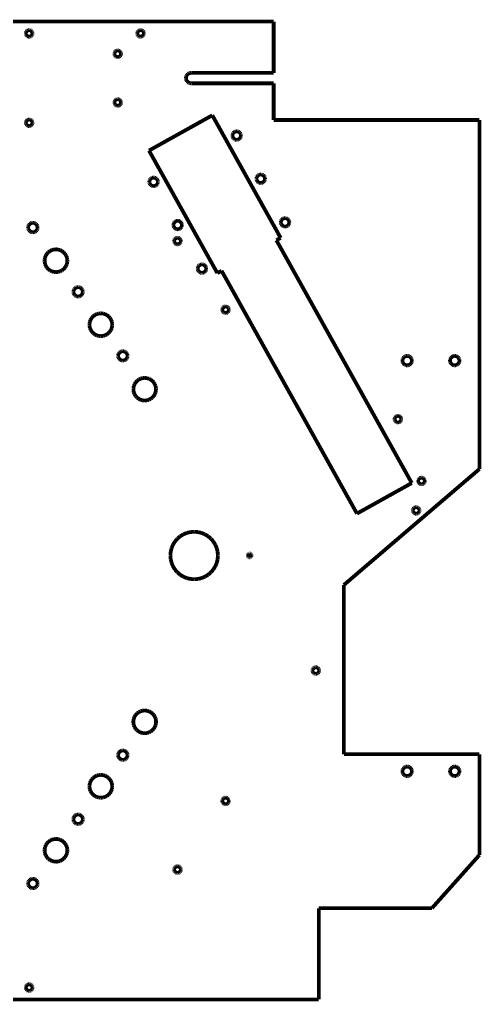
# Model space of a CAD drawing. Extents: x -533 to 536, y -245 to 271.
# Drawn here: x 293 to 536, y -245 to 271 of the extents above; entities that cross this region are included whole.
import ezdxf

# ---------------------------------------------------------------- set-up
doc = ezdxf.new("R2010")
doc.units = 0
doc.layers.add('PROFILEEDGES', color=7, linetype='CONTINUOUS')

msp = doc.modelspace()

# ---------------------------------------------------------------- linework, layer by layer
at = {"layer": 'PROFILEEDGES', "const_width": 2}
for points in [[(-531.63, 270.18), (426.99, 270.18)], [(426.99, 270.18), (426.99, 243.19)], [(296.72, 264.38), (296.67, 263.92)], [(296.67, 263.92), (296.72, 263.47)], [(296.9, 264.79), (296.72, 264.38)], [(296.72, 263.47), (296.9, 263.06)], [(297.18, 265.16), (296.9, 264.79)], [(296.9, 263.06), (297.18, 262.69)], [(297.52, 265.43), (297.18, 265.16)], [(297.18, 262.69), (297.52, 262.42)], [(297.93, 265.6), (297.52, 265.43)], [(297.52, 262.42), (297.93, 262.25)], [(298.41, 265.67), (297.93, 265.6)], [(298.88, 265.6), (298.41, 265.67)], [(299.29, 265.43), (298.88, 265.6)], [(298.88, 262.25), (299.29, 262.42)], [(299.63, 265.16), (299.29, 265.43)], [(299.29, 262.42), (299.63, 262.69)], [(299.92, 264.79), (299.63, 265.16)], [(299.63, 262.69), (299.92, 263.06)], [(300.09, 264.38), (299.92, 264.79)], [(299.92, 263.06), (300.09, 263.47)], [(300.15, 263.92), (300.09, 264.38)], [(300.09, 263.47), (300.15, 263.92)], [(355.3, 264.39), (355.25, 263.93)], [(355.25, 263.93), (355.3, 263.47)], [(355.48, 264.8), (355.3, 264.39)], [(355.3, 263.47), (355.48, 263.06)], [(355.76, 265.17), (355.48, 264.8)], [(355.48, 263.06), (355.76, 262.69)], [(356.11, 265.44), (355.76, 265.17)], [(355.76, 262.69), (356.11, 262.42)], [(356.52, 265.61), (356.11, 265.44)], [(356.11, 262.42), (356.52, 262.25)], [(356.99, 265.68), (356.52, 265.61)], [(357.47, 265.61), (356.99, 265.68)], [(357.88, 265.44), (357.47, 265.61)], [(357.47, 262.25), (357.88, 262.42)], [(358.22, 265.17), (357.88, 265.44)], [(357.88, 262.42), (358.22, 262.69)], [(358.51, 264.8), (358.22, 265.17)], [(358.22, 262.69), (358.51, 263.06)], [(358.68, 264.39), (358.51, 264.8)], [(358.51, 263.06), (358.68, 263.47)], [(358.74, 263.93), (358.68, 264.39)], [(358.68, 263.47), (358.74, 263.93)], [(297.93, 262.25), (298.41, 262.18)], [(298.41, 262.18), (298.88, 262.25)], [(356.52, 262.25), (356.99, 262.18)], [(356.99, 262.18), (357.47, 262.25)], [(343.24, 253.23), (343.3, 253.69)], [(343.3, 252.78), (343.24, 253.23)], [(343.3, 253.69), (343.48, 254.11)], [(343.47, 252.36), (343.3, 252.78)], [(343.75, 251.99), (343.47, 252.36)], [(343.48, 254.11), (343.76, 254.47)], [(343.76, 254.47), (344.12, 254.74)], [(344.12, 254.74), (344.55, 254.92)], [(344.55, 254.92), (345, 254.97)], [(345, 254.97), (345.45, 254.91)], [(345.45, 254.91), (345.87, 254.74)], [(345.87, 254.74), (346.23, 254.46)], [(346.5, 252.34), (346.22, 251.98)], [(346.23, 254.46), (346.51, 254.09)], [(346.68, 252.76), (346.5, 252.34)], [(346.51, 254.09), (346.68, 253.67)], [(346.68, 253.67), (346.74, 253.21)], [(346.74, 253.21), (346.68, 252.76)], [(344.11, 251.71), (343.75, 251.99)], [(344.53, 251.54), (344.11, 251.71)], [(344.98, 251.47), (344.53, 251.54)], [(345.43, 251.53), (344.98, 251.47)], [(345.86, 251.7), (345.43, 251.53)], [(346.22, 251.98), (345.86, 251.7)], [(381.44, 242.14), (381.12, 241.63)], [(381.89, 242.59), (381.44, 242.14)], [(382.4, 242.91), (381.89, 242.59)], [(382.97, 243.11), (382.4, 242.91)], [(383.6, 243.19), (382.97, 243.11)], [(426.99, 243.19), (383.6, 243.19)], [(380.91, 241.04), (380.84, 240.42)], [(380.84, 240.42), (380.91, 239.81)], [(381.12, 241.63), (380.91, 241.04)], [(380.91, 239.81), (381.12, 239.22)], [(381.12, 239.22), (381.44, 238.71)], [(381.44, 238.71), (381.89, 238.26)], [(381.89, 238.26), (382.4, 237.94)], [(382.4, 237.94), (382.97, 237.74)], [(382.97, 237.74), (383.6, 237.66)], [(383.6, 237.66), (426.99, 237.66)], [(426.99, 237.66), (426.99, 218.41)], [(343.24, 227.69), (343.32, 228.14)], [(343.29, 227.23), (343.24, 227.69)], [(343.45, 226.8), (343.29, 227.23)], [(343.32, 228.14), (343.51, 228.55)], [(343.71, 226.43), (343.45, 226.8)], [(343.51, 228.55), (343.8, 228.9)], [(344.06, 226.14), (343.71, 226.43)], [(343.8, 228.9), (344.17, 229.17)], [(344.17, 229.17), (344.6, 229.33)], [(344.6, 229.33), (345.05, 229.37)], [(345.05, 229.37), (345.5, 229.3)], [(345.5, 229.3), (345.92, 229.11)], [(346.18, 226.34), (345.81, 226.08)], [(345.92, 229.11), (346.27, 228.82)], [(346.47, 226.7), (346.18, 226.34)], [(346.27, 228.82), (346.54, 228.45)], [(346.66, 227.11), (346.47, 226.7)], [(346.54, 228.45), (346.7, 228.02)], [(346.74, 227.56), (346.66, 227.11)], [(346.7, 228.02), (346.74, 227.56)], [(344.48, 225.95), (344.06, 226.14)], [(344.93, 225.88), (344.48, 225.95)], [(345.38, 225.92), (344.93, 225.88)], [(345.81, 226.08), (345.38, 225.92)], [(296.72, 217.39), (296.67, 216.93)], [(296.67, 216.93), (296.72, 216.47)], [(296.9, 217.8), (296.72, 217.39)], [(296.72, 216.47), (296.9, 216.06)], [(297.18, 218.17), (296.9, 217.8)], [(296.9, 216.06), (297.18, 215.69)], [(297.53, 218.44), (297.18, 218.17)], [(297.93, 218.61), (297.53, 218.44)], [(298.41, 218.68), (297.93, 218.61)], [(298.89, 218.61), (298.41, 218.68)], [(299.29, 218.44), (298.89, 218.61)], [(299.64, 218.17), (299.29, 218.44)], [(299.92, 217.8), (299.64, 218.17)], [(299.64, 215.69), (299.92, 216.06)], [(300.1, 217.39), (299.92, 217.8)], [(299.92, 216.06), (300.1, 216.47)], [(300.15, 216.93), (300.1, 217.39)], [(300.1, 216.47), (300.15, 216.93)], [(394.71, 220.86), (361.43, 202.32)], [(430.64, 156.4), (394.71, 220.86)], [(426.99, 218.41), (535.17, 218.41)], [(535.17, 218.41), (535.17, 34.83)], [(297.18, 215.69), (297.53, 215.42)], [(297.53, 215.42), (297.93, 215.25)], [(297.93, 215.25), (298.41, 215.18)], [(298.41, 215.18), (298.89, 215.25)], [(298.89, 215.25), (299.29, 215.42)], [(299.29, 215.42), (299.64, 215.69)], [(405.42, 211), (405.28, 210.43)], [(405.69, 211.52), (405.42, 211)], [(406.1, 211.95), (405.69, 211.52)], [(406.59, 212.26), (406.1, 211.95)], [(407.16, 212.43), (406.59, 212.26)], [(407.74, 212.44), (407.16, 212.43)], [(408.32, 212.31), (407.74, 212.44)], [(408.83, 212.03), (408.32, 212.31)], [(409.26, 211.63), (408.83, 212.03)], [(409.57, 211.13), (409.26, 211.63)], [(409.74, 210.57), (409.57, 211.13)], [(405.28, 210.43), (405.3, 209.84)], [(405.3, 209.84), (405.47, 209.28)], [(405.47, 209.28), (405.78, 208.78)], [(405.78, 208.78), (406.21, 208.38)], [(406.21, 208.38), (406.72, 208.1)], [(406.72, 208.1), (407.3, 207.97)], [(407.3, 207.97), (407.88, 207.99)], [(407.88, 207.99), (408.44, 208.16)], [(408.44, 208.16), (408.94, 208.46)], [(408.94, 208.46), (409.35, 208.89)], [(409.35, 208.89), (409.62, 209.41)], [(409.62, 209.41), (409.76, 209.98)], [(409.76, 209.98), (409.74, 210.57)], [(361.43, 202.32), (397.36, 137.85)], [(361.63, 186.29), (361.6, 185.7)], [(361.6, 185.7), (361.72, 185.13)], [(361.82, 186.85), (361.63, 186.29)], [(361.72, 185.13), (361.98, 184.6)], [(362.14, 187.34), (361.82, 186.85)], [(362.58, 187.73), (362.14, 187.34)], [(363.11, 187.99), (362.58, 187.73)], [(363.68, 188.11), (363.11, 187.99)], [(364.27, 188.07), (363.68, 188.11)], [(364.83, 187.89), (364.27, 188.07)], [(365.32, 187.57), (364.83, 187.89)], [(365.71, 187.13), (365.32, 187.57)], [(365.97, 186.6), (365.71, 187.13)], [(365.87, 184.88), (366.05, 185.44)], [(366.09, 186.03), (365.97, 186.6)], [(366.05, 185.44), (366.09, 186.03)], [(418.07, 188.29), (417.94, 187.72)], [(417.94, 187.72), (417.96, 187.13)], [(417.96, 187.13), (418.13, 186.57)], [(418.35, 188.81), (418.07, 188.29)], [(418.13, 186.57), (418.44, 186.07)], [(418.75, 189.24), (418.35, 188.81)], [(418.44, 186.07), (418.86, 185.67)], [(419.25, 189.54), (418.75, 189.24)], [(418.86, 185.67), (419.38, 185.39)], [(419.81, 189.71), (419.25, 189.54)], [(419.38, 185.39), (419.95, 185.26)], [(420.4, 189.73), (419.81, 189.71)], [(419.95, 185.26), (420.54, 185.27)], [(420.97, 189.6), (420.4, 189.73)], [(420.54, 185.27), (421.1, 185.44)], [(421.49, 189.32), (420.97, 189.6)], [(421.1, 185.44), (421.6, 185.75)], [(421.92, 188.92), (421.49, 189.32)], [(421.6, 185.75), (422, 186.18)], [(422.23, 188.42), (421.92, 188.92)], [(422, 186.18), (422.28, 186.7)], [(422.4, 187.86), (422.23, 188.42)], [(422.28, 186.7), (422.41, 187.27)], [(422.41, 187.27), (422.4, 187.86)], [(361.98, 184.6), (362.37, 184.16)], [(362.37, 184.16), (362.86, 183.84)], [(362.86, 183.84), (363.42, 183.66)], [(363.42, 183.66), (364.01, 183.62)], [(364.01, 183.62), (364.58, 183.74)], [(364.58, 183.74), (365.11, 184)], [(365.11, 184), (365.55, 184.39)], [(365.55, 184.39), (365.87, 184.88)], [(299.75, 164.24), (299.2, 164.04)], [(300.37, 164.33), (299.75, 164.24)], [(300.98, 164.24), (300.37, 164.33)], [(301.53, 164.04), (300.98, 164.24)], [(374.8, 164.63), (374.48, 164.14)], [(375.24, 165.02), (374.8, 164.63)], [(375.76, 165.28), (375.24, 165.02)], [(376.34, 165.4), (375.76, 165.28)], [(376.93, 165.36), (376.34, 165.4)], [(377.48, 165.18), (376.93, 165.36)], [(377.97, 164.86), (377.48, 165.18)], [(378.36, 164.42), (377.97, 164.86)], [(378.63, 163.89), (378.36, 164.42)], [(430.79, 165.18), (430.71, 164.6)], [(430.71, 164.6), (430.78, 164.01)], [(431.03, 165.72), (430.79, 165.18)], [(431.39, 166.18), (431.03, 165.72)], [(431.53, 166.3), (431.39, 166.18)], [(431.86, 166.53), (431.53, 166.3)], [(432.41, 166.74), (431.86, 166.53)], [(432.99, 166.81), (432.41, 166.74)], [(433.57, 166.73), (432.99, 166.81)], [(434.11, 166.49), (433.57, 166.73)], [(434.57, 166.13), (434.11, 166.49)], [(434.92, 165.66), (434.57, 166.13)], [(435.14, 165.11), (434.92, 165.66)], [(435.12, 163.95), (435.21, 164.53)], [(435.21, 164.53), (435.14, 165.11)], [(298.04, 162.72), (297.89, 162.12)], [(297.89, 162.12), (297.89, 161.54)], [(297.89, 161.54), (298.04, 160.94)], [(298.31, 163.24), (298.04, 162.72)], [(298.04, 160.94), (298.31, 160.42)], [(298.72, 163.7), (298.31, 163.24)], [(298.31, 160.42), (298.72, 159.96)], [(299.2, 164.04), (298.72, 163.7)], [(298.72, 159.96), (299.2, 159.62)], [(299.2, 159.62), (299.75, 159.42)], [(299.75, 159.42), (300.37, 159.33)], [(300.37, 159.33), (300.98, 159.42)], [(300.98, 159.42), (301.53, 159.62)], [(302.02, 163.7), (301.53, 164.04)], [(301.53, 159.62), (302.02, 159.96)], [(302.42, 163.24), (302.02, 163.7)], [(302.02, 159.96), (302.42, 160.42)], [(302.69, 162.72), (302.42, 163.24)], [(302.42, 160.42), (302.69, 160.94)], [(302.84, 162.12), (302.69, 162.72)], [(302.69, 160.94), (302.84, 161.54)], [(302.84, 161.54), (302.84, 162.12)], [(374.29, 163.58), (374.26, 162.99)], [(374.26, 162.99), (374.38, 162.42)], [(374.48, 164.14), (374.29, 163.58)], [(374.38, 162.42), (374.64, 161.89)], [(374.64, 161.89), (375.03, 161.45)], [(375.03, 161.45), (375.52, 161.13)], [(375.52, 161.13), (376.08, 160.94)], [(376.08, 160.94), (376.66, 160.91)], [(376.66, 160.91), (377.24, 161.03)], [(377.24, 161.03), (377.76, 161.29)], [(377.76, 161.29), (378.2, 161.68)], [(378.2, 161.68), (378.53, 162.17)], [(378.53, 162.17), (378.71, 162.73)], [(378.75, 163.32), (378.63, 163.89)], [(378.71, 162.73), (378.75, 163.32)], [(430.78, 164.01), (430.99, 163.47)], [(430.99, 163.47), (431.34, 163)], [(431.34, 163), (431.8, 162.63)], [(431.8, 162.63), (432.34, 162.4)], [(432.34, 162.4), (432.92, 162.31)], [(432.92, 162.31), (433.51, 162.38)], [(433.51, 162.38), (434.05, 162.6)], [(434.05, 162.6), (434.38, 162.82)], [(434.38, 162.82), (434.52, 162.95)], [(434.52, 162.95), (434.89, 163.41)], [(434.89, 163.41), (435.12, 163.95)], [(374.67, 154.71), (374.73, 155.17)], [(374.67, 154.71), (374.73, 154.25)], [(374.9, 155.58), (374.73, 155.17)], [(374.73, 154.25), (374.9, 153.84)], [(375.19, 155.95), (374.9, 155.58)], [(375.53, 156.22), (375.19, 155.95)], [(375.94, 156.39), (375.53, 156.22)], [(376.42, 156.46), (375.94, 156.39)], [(376.89, 156.39), (376.42, 156.46)], [(377.3, 156.22), (376.89, 156.39)], [(377.65, 155.95), (377.3, 156.22)], [(377.93, 155.58), (377.65, 155.95)], [(378.11, 155.17), (377.93, 155.58)], [(377.93, 153.84), (378.11, 154.25)], [(378.16, 154.71), (378.11, 155.17)], [(378.11, 154.25), (378.16, 154.71)], [(430.64, 156.4), (428.41, 155.16)], [(499.58, 27.45), (428.41, 155.16)], [(308.47, 148.81), (307.72, 148.01)], [(309.36, 149.49), (308.47, 148.81)], [(310.33, 149.98), (309.36, 149.49)], [(311.38, 150.27), (310.33, 149.98)], [(312.51, 150.39), (311.38, 150.27)], [(313.64, 150.27), (312.51, 150.39)], [(314.69, 149.98), (313.64, 150.27)], [(315.66, 149.49), (314.69, 149.98)], [(316.55, 148.81), (315.66, 149.49)], [(317.29, 148.01), (316.55, 148.81)], [(374.9, 153.84), (375.19, 153.47)], [(375.19, 153.47), (375.53, 153.2)], [(375.53, 153.2), (375.94, 153.04)], [(375.94, 153.04), (376.42, 152.96)], [(376.42, 152.96), (376.89, 153.04)], [(376.89, 153.04), (377.3, 153.2)], [(377.3, 153.2), (377.65, 153.47)], [(377.65, 153.47), (377.93, 153.84)], [(306.74, 146.02), (306.54, 144.95)], [(306.54, 144.95), (306.54, 143.83)], [(306.54, 143.83), (306.74, 142.75)], [(307.14, 147.06), (306.74, 146.02)], [(307.72, 148.01), (307.14, 147.06)], [(317.87, 147.06), (317.29, 148.01)], [(318.28, 146.02), (317.87, 147.06)], [(318.48, 144.95), (318.28, 146.02)], [(318.28, 142.75), (318.48, 143.83)], [(318.48, 143.83), (318.48, 144.95)], [(306.74, 142.75), (307.14, 141.71)], [(307.14, 141.71), (307.72, 140.77)], [(307.72, 140.77), (308.47, 139.96)], [(308.47, 139.96), (309.36, 139.28)], [(309.36, 139.28), (310.33, 138.8)], [(310.33, 138.8), (311.38, 138.5)], [(311.38, 138.5), (312.51, 138.39)], [(312.51, 138.39), (313.64, 138.5)], [(313.64, 138.5), (314.69, 138.8)], [(314.69, 138.8), (315.66, 139.28)], [(315.66, 139.28), (316.55, 139.96)], [(316.55, 139.96), (317.29, 140.77)], [(317.29, 140.77), (317.87, 141.71)], [(317.87, 141.71), (318.28, 142.75)], [(387.18, 141.02), (387.04, 140.45)], [(387.04, 140.45), (387.06, 139.86)], [(387.06, 139.86), (387.23, 139.3)], [(387.46, 141.53), (387.18, 141.02)], [(387.23, 139.3), (387.54, 138.8)], [(387.86, 141.96), (387.46, 141.53)], [(387.54, 138.8), (387.97, 138.4)], [(388.36, 142.27), (387.86, 141.96)], [(388.92, 142.44), (388.36, 142.27)], [(389.51, 142.46), (388.92, 142.44)], [(390.08, 142.33), (389.51, 142.46)], [(390.59, 142.05), (390.08, 142.33)], [(390.21, 138.17), (390.71, 138.48)], [(391.02, 141.65), (390.59, 142.05)], [(390.71, 138.48), (391.11, 138.91)], [(391.33, 141.15), (391.02, 141.65)], [(391.11, 138.91), (391.39, 139.43)], [(391.5, 140.58), (391.33, 141.15)], [(391.39, 139.43), (391.52, 140)], [(391.52, 140), (391.5, 140.58)], [(397.36, 137.85), (399.58, 139.1)], [(399.58, 139.1), (470.76, 11.39)], [(387.97, 138.4), (388.49, 138.12)], [(388.49, 138.12), (389.06, 137.98)], [(389.06, 137.98), (389.64, 138)], [(389.64, 138), (390.21, 138.17)], [(321.85, 128.92), (321.71, 128.33)], [(321.71, 128.33), (321.71, 127.74)], [(322.13, 129.44), (321.85, 128.92)], [(322.53, 129.89), (322.13, 129.44)], [(323.01, 130.23), (322.53, 129.89)], [(323.55, 130.43), (323.01, 130.23)], [(324.17, 130.51), (323.55, 130.43)], [(324.78, 130.43), (324.17, 130.51)], [(325.32, 130.23), (324.78, 130.43)], [(325.8, 129.89), (325.32, 130.23)], [(326.21, 129.44), (325.8, 129.89)], [(326.48, 128.92), (326.21, 129.44)], [(326.62, 128.33), (326.48, 128.92)], [(326.62, 127.74), (326.62, 128.33)], [(321.71, 127.74), (321.85, 127.16)], [(321.85, 127.16), (322.13, 126.64)], [(322.13, 126.64), (322.53, 126.18)], [(322.53, 126.18), (323.01, 125.85)], [(323.01, 125.85), (323.55, 125.64)], [(323.55, 125.64), (324.17, 125.56)], [(324.17, 125.56), (324.78, 125.64)], [(324.78, 125.64), (325.32, 125.85)], [(325.32, 125.85), (325.8, 126.18)], [(325.8, 126.18), (326.21, 126.64)], [(326.21, 126.64), (326.48, 127.16)], [(326.48, 127.16), (326.62, 127.74)], [(400.01, 119.07), (399.95, 118.61)], [(399.95, 118.61), (400.01, 118.15)], [(400.18, 119.48), (400.01, 119.07)], [(400.01, 118.15), (400.18, 117.74)], [(400.47, 119.85), (400.18, 119.48)], [(400.81, 120.12), (400.47, 119.85)], [(401.22, 120.29), (400.81, 120.12)], [(401.7, 120.36), (401.22, 120.29)], [(402.17, 120.29), (401.7, 120.36)], [(402.58, 120.12), (402.17, 120.29)], [(402.93, 119.85), (402.58, 120.12)], [(403.21, 119.48), (402.93, 119.85)], [(403.38, 119.07), (403.21, 119.48)], [(403.21, 117.74), (403.38, 118.15)], [(403.44, 118.61), (403.38, 119.07)], [(403.38, 118.15), (403.44, 118.61)], [(330.74, 113.39), (330.34, 112.35)], [(331.32, 114.33), (330.74, 113.39)], [(332.06, 115.14), (331.32, 114.33)], [(332.96, 115.82), (332.06, 115.14)], [(333.93, 116.3), (332.96, 115.82)], [(334.97, 116.6), (333.93, 116.3)], [(336.11, 116.71), (334.97, 116.6)], [(337.24, 116.6), (336.11, 116.71)], [(338.29, 116.3), (337.24, 116.6)], [(339.26, 115.82), (338.29, 116.3)], [(340.15, 115.14), (339.26, 115.82)], [(340.89, 114.33), (340.15, 115.14)], [(341.47, 113.39), (340.89, 114.33)], [(341.88, 112.35), (341.47, 113.39)], [(400.18, 117.74), (400.47, 117.37)], [(400.47, 117.37), (400.81, 117.1)], [(400.81, 117.1), (401.22, 116.93)], [(401.22, 116.93), (401.7, 116.86)], [(401.7, 116.86), (402.17, 116.93)], [(402.17, 116.93), (402.58, 117.1)], [(402.58, 117.1), (402.93, 117.37)], [(402.93, 117.37), (403.21, 117.74)], [(330.34, 112.35), (330.14, 111.27)], [(330.14, 111.27), (330.14, 110.15)], [(330.14, 110.15), (330.34, 109.08)], [(330.34, 109.08), (330.74, 108.04)], [(330.74, 108.04), (331.32, 107.09)], [(340.89, 107.09), (341.47, 108.04)], [(341.47, 108.04), (341.88, 109.08)], [(342.08, 111.27), (341.88, 112.35)], [(341.88, 109.08), (342.08, 110.15)], [(342.08, 110.15), (342.08, 111.27)], [(331.32, 107.09), (332.06, 106.29)], [(332.06, 106.29), (332.96, 105.61)], [(332.96, 105.61), (333.93, 105.12)], [(333.93, 105.12), (334.97, 104.83)], [(334.97, 104.83), (336.11, 104.71)], [(336.11, 104.71), (337.24, 104.83)], [(337.24, 104.83), (338.29, 105.12)], [(338.29, 105.12), (339.26, 105.61)], [(339.26, 105.61), (340.15, 106.29)], [(340.15, 106.29), (340.89, 107.09)], [(345.35, 95.21), (345.21, 94.62)], [(345.21, 94.62), (345.21, 94.04)], [(345.21, 94.04), (345.35, 93.45)], [(345.63, 95.73), (345.35, 95.21)], [(345.35, 93.45), (345.63, 92.93)], [(346.03, 96.18), (345.63, 95.73)], [(345.63, 92.93), (346.03, 92.48)], [(346.51, 96.52), (346.03, 96.18)], [(346.03, 92.48), (346.51, 92.14)], [(347.05, 96.72), (346.51, 96.52)], [(346.51, 92.14), (347.05, 91.94)], [(347.67, 96.81), (347.05, 96.72)], [(348.28, 96.72), (347.67, 96.81)], [(348.82, 96.52), (348.28, 96.72)], [(348.28, 91.94), (348.82, 92.14)], [(349.3, 96.18), (348.82, 96.52)], [(348.82, 92.14), (349.3, 92.48)], [(349.71, 95.73), (349.3, 96.18)], [(349.3, 92.48), (349.71, 92.93)], [(349.98, 95.21), (349.71, 95.73)], [(349.71, 92.93), (349.98, 93.45)], [(350.12, 94.62), (349.98, 95.21)], [(349.98, 93.45), (350.12, 94.04)], [(350.12, 94.04), (350.12, 94.62)], [(494.83, 92.72), (494.69, 92.13)], [(494.69, 92.13), (494.69, 91.53)], [(495.11, 93.24), (494.83, 92.72)], [(495.51, 93.7), (495.11, 93.24)], [(496, 94.04), (495.51, 93.7)], [(496.55, 94.25), (496, 94.04)], [(497.17, 94.33), (496.55, 94.25)], [(497.78, 94.25), (497.17, 94.33)], [(498.33, 94.04), (497.78, 94.25)], [(498.82, 93.7), (498.33, 94.04)], [(499.22, 93.24), (498.82, 93.7)], [(499.5, 92.72), (499.22, 93.24)], [(499.64, 92.13), (499.5, 92.72)], [(499.64, 91.53), (499.64, 92.13)], [(519.83, 92.72), (519.69, 92.13)], [(519.69, 92.13), (519.69, 91.53)], [(520.11, 93.24), (519.83, 92.72)], [(520.51, 93.7), (520.11, 93.24)], [(521, 94.04), (520.51, 93.7)], [(521.55, 94.25), (521, 94.04)], [(522.17, 94.33), (521.55, 94.25)], [(522.78, 94.25), (522.17, 94.33)], [(523.33, 94.04), (522.78, 94.25)], [(523.82, 93.7), (523.33, 94.04)], [(524.23, 93.24), (523.82, 93.7)], [(524.5, 92.72), (524.23, 93.24)], [(524.65, 92.13), (524.5, 92.72)], [(524.65, 91.53), (524.65, 92.13)], [(347.05, 91.94), (347.67, 91.85)], [(347.67, 91.85), (348.28, 91.94)], [(494.69, 91.53), (494.83, 90.94)], [(494.83, 90.94), (495.11, 90.42)], [(495.11, 90.42), (495.51, 89.96)], [(495.51, 89.96), (496, 89.62)], [(496, 89.62), (496.55, 89.41)], [(496.55, 89.41), (497.17, 89.33)], [(497.17, 89.33), (497.78, 89.41)], [(497.78, 89.41), (498.33, 89.62)], [(498.33, 89.62), (498.82, 89.96)], [(498.82, 89.96), (499.22, 90.42)], [(499.22, 90.42), (499.5, 90.94)], [(499.5, 90.94), (499.64, 91.53)], [(519.69, 91.53), (519.83, 90.94)], [(519.83, 90.94), (520.11, 90.41)], [(520.11, 90.41), (520.51, 89.96)], [(520.51, 89.96), (521, 89.62)], [(521, 89.62), (521.55, 89.41)], [(521.55, 89.41), (522.17, 89.33)], [(522.17, 89.33), (522.78, 89.41)], [(522.78, 89.41), (523.33, 89.62)], [(523.33, 89.62), (523.82, 89.96)], [(523.82, 89.96), (524.23, 90.41)], [(524.23, 90.41), (524.5, 90.94)], [(524.5, 90.94), (524.65, 91.53)], [(356.03, 81.86), (355.15, 81.18)], [(357, 82.34), (356.03, 81.86)], [(358.04, 82.63), (357, 82.34)], [(359.16, 82.75), (358.04, 82.63)], [(360.29, 82.63), (359.16, 82.75)], [(361.33, 82.34), (360.29, 82.63)], [(362.29, 81.86), (361.33, 82.34)], [(363.18, 81.18), (362.29, 81.86)], [(353.43, 78.41), (353.23, 77.34)], [(353.23, 77.34), (353.23, 76.23)], [(353.83, 79.44), (353.43, 78.41)], [(354.41, 80.38), (353.83, 79.44)], [(355.15, 81.18), (354.41, 80.38)], [(363.92, 80.38), (363.18, 81.18)], [(364.49, 79.44), (363.92, 80.38)], [(364.9, 78.41), (364.49, 79.44)], [(365.09, 77.34), (364.9, 78.41)], [(365.09, 76.23), (365.09, 77.34)], [(353.23, 76.23), (353.43, 75.16)], [(353.43, 75.16), (353.83, 74.13)], [(353.83, 74.13), (354.41, 73.19)], [(354.41, 73.19), (355.15, 72.39)], [(355.15, 72.39), (356.03, 71.72)], [(356.03, 71.72), (357, 71.24)], [(361.33, 71.24), (362.29, 71.72)], [(362.29, 71.72), (363.18, 72.39)], [(363.18, 72.39), (363.92, 73.19)], [(363.92, 73.19), (364.49, 74.13)], [(364.49, 74.13), (364.9, 75.16)], [(364.9, 75.16), (365.09, 76.23)], [(357, 71.24), (358.04, 70.94)], [(358.04, 70.94), (359.16, 70.83)], [(359.16, 70.83), (360.29, 70.94)], [(360.29, 70.94), (361.33, 71.24)], [(490.62, 61.49), (490.56, 61.04)], [(490.56, 61.04), (490.62, 60.58)], [(490.79, 61.9), (490.62, 61.49)], [(491.08, 62.28), (490.79, 61.9)], [(491.42, 62.55), (491.08, 62.28)], [(491.83, 62.71), (491.42, 62.55)], [(492.31, 62.79), (491.83, 62.71)], [(492.78, 62.71), (492.31, 62.79)], [(493.19, 62.55), (492.78, 62.71)], [(493.54, 62.28), (493.19, 62.55)], [(493.82, 61.9), (493.54, 62.28)], [(494, 61.49), (493.82, 61.9)], [(494.05, 61.04), (494, 61.49)], [(494, 60.58), (494.05, 61.04)], [(490.62, 60.58), (490.79, 60.17)], [(490.79, 60.17), (491.08, 59.8)], [(491.08, 59.8), (491.42, 59.53)], [(491.42, 59.53), (491.83, 59.36)], [(491.83, 59.36), (492.31, 59.29)], [(492.31, 59.29), (492.78, 59.36)], [(492.78, 59.36), (493.19, 59.53)], [(493.19, 59.53), (493.54, 59.8)], [(493.54, 59.8), (493.82, 60.17)], [(493.82, 60.17), (494, 60.58)], [(535.17, 34.83), (463.87, -26.17)], [(503.8, 30.05), (503.46, 29.78)], [(504.21, 30.22), (503.8, 30.05)], [(504.69, 30.29), (504.21, 30.22)], [(505.16, 30.22), (504.69, 30.29)], [(505.57, 30.05), (505.16, 30.22)], [(505.92, 29.78), (505.57, 30.05)], [(470.76, 11.39), (499.58, 27.45)], [(503, 29), (502.94, 28.54)], [(502.94, 28.54), (503, 28.08)], [(503.17, 29.41), (503, 29)], [(503, 28.08), (503.17, 27.67)], [(503.46, 29.78), (503.17, 29.41)], [(503.17, 27.67), (503.46, 27.3)], [(503.46, 27.3), (503.8, 27.03)], [(503.8, 27.03), (504.21, 26.86)], [(504.21, 26.86), (504.69, 26.79)], [(504.69, 26.79), (505.16, 26.86)], [(505.16, 26.86), (505.57, 27.03)], [(505.57, 27.03), (505.92, 27.3)], [(506.2, 29.41), (505.92, 29.78)], [(505.92, 27.3), (506.2, 27.67)], [(506.38, 29), (506.2, 29.41)], [(506.2, 27.67), (506.38, 28.08)], [(506.43, 28.54), (506.38, 29)], [(506.38, 28.08), (506.43, 28.54)], [(501.01, 14.52), (500.66, 14.26)], [(501.41, 14.69), (501.01, 14.52)], [(501.89, 14.77), (501.41, 14.69)], [(502.37, 14.69), (501.89, 14.77)], [(502.77, 14.52), (502.37, 14.69)], [(503.12, 14.26), (502.77, 14.52)], [(500.2, 13.47), (500.15, 13.02)], [(500.15, 13.02), (500.2, 12.56)], [(500.38, 13.88), (500.2, 13.47)], [(500.2, 12.56), (500.38, 12.15)], [(500.66, 14.26), (500.38, 13.88)], [(500.38, 12.15), (500.66, 11.78)], [(500.66, 11.78), (501.01, 11.51)], [(501.01, 11.51), (501.41, 11.34)], [(501.41, 11.34), (501.89, 11.27)], [(501.89, 11.27), (502.37, 11.34)], [(502.37, 11.34), (502.77, 11.51)], [(502.77, 11.51), (503.12, 11.78)], [(503.4, 13.88), (503.12, 14.26)], [(503.12, 11.78), (503.4, 12.15)], [(503.58, 13.47), (503.4, 13.88)], [(503.4, 12.15), (503.58, 12.56)], [(503.63, 13.02), (503.58, 13.47)], [(503.58, 12.56), (503.63, 13.02)], [(377.81, -0.56), (376.33, -1.83)], [(379.5, 0.47), (377.81, -0.56)], [(381.29, 1.22), (379.5, 0.47)], [(383.18, 1.67), (381.29, 1.22)], [(385.17, 1.83), (383.18, 1.67)], [(387.15, 1.67), (385.17, 1.83)], [(389.04, 1.22), (387.15, 1.67)], [(390.83, 0.47), (389.04, 1.22)], [(392.52, -0.56), (390.83, 0.47)], [(394, -1.83), (392.52, -0.56)], [(374.03, -4.99), (373.28, -6.81)], [(375.05, -3.33), (374.03, -4.99)], [(376.33, -1.83), (375.05, -3.33)], [(395.28, -3.33), (394, -1.83)], [(396.3, -4.99), (395.28, -3.33)], [(397.05, -6.81), (396.3, -4.99)], [(372.82, -8.71), (372.67, -10.67)], [(372.67, -10.67), (372.82, -12.63)], [(373.28, -6.81), (372.82, -8.71)], [(397.51, -8.71), (397.05, -6.81)], [(397.66, -10.67), (397.51, -8.71)], [(397.51, -12.63), (397.66, -10.67)], [(413.36, -10.6), (413.41, -10.35)], [(413.38, -10.87), (413.36, -10.6)], [(413.46, -11.11), (413.38, -10.87)], [(413.41, -10.35), (413.53, -10.11)], [(413.61, -11.33), (413.46, -11.11)], [(413.53, -10.11), (413.7, -9.92)], [(413.7, -9.92), (413.91, -9.77)], [(413.91, -9.77), (414.16, -9.69)], [(414.16, -9.69), (414.42, -9.67)], [(414.42, -9.67), (414.68, -9.72)], [(414.68, -9.72), (414.91, -9.84)], [(414.91, -9.84), (415.11, -10.01)], [(415.19, -11.23), (415.02, -11.42)], [(415.11, -10.01), (415.25, -10.23)], [(415.3, -10.99), (415.19, -11.23)], [(415.25, -10.23), (415.34, -10.48)], [(415.36, -10.74), (415.3, -10.99)], [(415.34, -10.48), (415.36, -10.74)], [(372.82, -12.63), (373.28, -14.53)], [(373.28, -14.53), (374.03, -16.35)], [(374.03, -16.35), (375.05, -18.01)], [(395.28, -18.01), (396.3, -16.35)], [(396.3, -16.35), (397.05, -14.53)], [(397.05, -14.53), (397.51, -12.63)], [(413.8, -11.5), (413.61, -11.33)], [(414.04, -11.62), (413.8, -11.5)], [(414.29, -11.67), (414.04, -11.62)], [(414.55, -11.65), (414.29, -11.67)], [(414.8, -11.57), (414.55, -11.65)], [(415.02, -11.42), (414.8, -11.57)], [(375.05, -18.01), (376.33, -19.51)], [(376.33, -19.51), (377.81, -20.78)], [(377.81, -20.78), (379.5, -21.81)], [(390.83, -21.81), (392.52, -20.78)], [(392.52, -20.78), (394, -19.51)], [(394, -19.51), (395.28, -18.01)], [(379.5, -21.81), (381.29, -22.56)], [(381.29, -22.56), (383.18, -23.01)], [(383.18, -23.01), (385.17, -23.17)], [(385.17, -23.17), (387.15, -23.01)], [(387.15, -23.01), (389.04, -22.56)], [(389.04, -22.56), (390.83, -21.81)], [(463.87, -26.17), (463.87, -115.17)], [(447.45, -70.71), (447.4, -71.17)], [(447.4, -71.17), (447.45, -71.63)], [(447.63, -70.3), (447.45, -70.71)], [(447.45, -71.63), (447.63, -72.04)], [(447.91, -69.93), (447.63, -70.3)], [(447.63, -72.04), (447.91, -72.41)], [(448.26, -69.66), (447.91, -69.93)], [(447.91, -72.41), (448.26, -72.68)], [(448.67, -69.49), (448.26, -69.66)], [(448.26, -72.68), (448.67, -72.85)], [(449.14, -69.42), (448.67, -69.49)], [(448.67, -72.85), (449.14, -72.92)], [(449.62, -69.49), (449.14, -69.42)], [(449.14, -72.92), (449.62, -72.85)], [(450.03, -69.66), (449.62, -69.49)], [(449.62, -72.85), (450.03, -72.68)], [(450.37, -69.93), (450.03, -69.66)], [(450.03, -72.68), (450.37, -72.41)], [(450.66, -70.3), (450.37, -69.93)], [(450.37, -72.41), (450.66, -72.04)], [(450.83, -70.71), (450.66, -70.3)], [(450.66, -72.04), (450.83, -71.63)], [(450.89, -71.17), (450.83, -70.71)], [(450.83, -71.63), (450.89, -71.17)], [(355.12, -93.75), (354.38, -94.55)], [(356.02, -93.07), (355.12, -93.75)], [(356.98, -92.59), (356.02, -93.07)], [(358.03, -92.29), (356.98, -92.59)], [(359.16, -92.18), (358.03, -92.29)], [(360.3, -92.29), (359.16, -92.18)], [(361.34, -92.59), (360.3, -92.29)], [(362.31, -93.07), (361.34, -92.59)], [(363.2, -93.75), (362.31, -93.07)], [(363.94, -94.55), (363.2, -93.75)], [(353.4, -96.54), (353.2, -97.61)], [(353.2, -97.61), (353.2, -98.73)], [(353.2, -98.73), (353.4, -99.8)], [(353.8, -95.5), (353.4, -96.54)], [(354.38, -94.55), (353.8, -95.5)], [(364.52, -95.5), (363.94, -94.55)], [(364.93, -96.54), (364.52, -95.5)], [(365.13, -97.61), (364.93, -96.54)], [(364.93, -99.8), (365.13, -98.73)], [(365.13, -98.73), (365.13, -97.61)], [(353.4, -99.8), (353.8, -100.84)], [(353.8, -100.84), (354.38, -101.78)], [(354.38, -101.78), (355.12, -102.59)], [(355.12, -102.59), (356.02, -103.27)], [(356.02, -103.27), (356.98, -103.75)], [(356.98, -103.75), (358.03, -104.05)], [(358.03, -104.05), (359.16, -104.16)], [(359.16, -104.16), (360.3, -104.05)], [(360.3, -104.05), (361.34, -103.75)], [(361.34, -103.75), (362.31, -103.27)], [(362.31, -103.27), (363.2, -102.59)], [(363.2, -102.59), (363.94, -101.78)], [(363.94, -101.78), (364.52, -100.84)], [(364.52, -100.84), (364.93, -99.8)], [(345.61, -114.26), (345.34, -114.78)], [(346.02, -113.8), (345.61, -114.26)], [(346.5, -113.46), (346.02, -113.8)], [(347.05, -113.26), (346.5, -113.46)], [(347.67, -113.17), (347.05, -113.26)], [(348.28, -113.26), (347.67, -113.17)], [(348.83, -113.46), (348.28, -113.26)], [(349.32, -113.8), (348.83, -113.46)], [(349.72, -114.26), (349.32, -113.8)], [(349.99, -114.78), (349.72, -114.26)], [(345.34, -114.78), (345.19, -115.38)], [(345.19, -115.38), (345.19, -115.96)], [(345.19, -115.96), (345.34, -116.56)], [(345.34, -116.56), (345.61, -117.08)], [(345.61, -117.08), (346.02, -117.54)], [(346.02, -117.54), (346.5, -117.88)], [(346.5, -117.88), (347.05, -118.08)], [(347.05, -118.08), (347.67, -118.17)], [(347.67, -118.17), (348.28, -118.08)], [(348.28, -118.08), (348.83, -117.88)], [(348.83, -117.88), (349.32, -117.54)], [(349.32, -117.54), (349.72, -117.08)], [(349.72, -117.08), (349.99, -116.56)], [(350.14, -115.38), (349.99, -114.78)], [(349.99, -116.56), (350.14, -115.96)], [(350.14, -115.96), (350.14, -115.38)], [(463.87, -115.17), (535.17, -115.17)], [(535.17, -115.17), (535.17, -168.17)], [(494.83, -123.28), (494.69, -123.87)], [(494.69, -123.87), (494.69, -124.47)], [(494.69, -124.47), (494.83, -125.06)], [(495.11, -122.76), (494.83, -123.28)], [(495.51, -122.3), (495.11, -122.76)], [(496, -121.96), (495.51, -122.3)], [(496.55, -121.75), (496, -121.96)], [(497.17, -121.67), (496.55, -121.75)], [(497.78, -121.75), (497.17, -121.67)], [(498.33, -121.96), (497.78, -121.75)], [(498.82, -122.3), (498.33, -121.96)], [(499.23, -122.76), (498.82, -122.3)], [(499.5, -123.28), (499.23, -122.76)], [(499.65, -123.87), (499.5, -123.28)], [(499.5, -125.06), (499.65, -124.47)], [(499.65, -124.47), (499.65, -123.87)], [(519.83, -123.28), (519.69, -123.87)], [(519.69, -123.87), (519.69, -124.47)], [(519.69, -124.47), (519.83, -125.06)], [(520.11, -122.76), (519.83, -123.28)], [(520.51, -122.3), (520.11, -122.76)], [(521, -121.96), (520.51, -122.3)], [(521.55, -121.75), (521, -121.96)], [(522.17, -121.67), (521.55, -121.75)], [(522.78, -121.75), (522.17, -121.67)], [(523.33, -121.96), (522.78, -121.75)], [(523.82, -122.3), (523.33, -121.96)], [(524.23, -122.76), (523.82, -122.3)], [(524.5, -123.28), (524.23, -122.76)], [(524.65, -123.87), (524.5, -123.28)], [(524.5, -125.06), (524.65, -124.47)], [(524.65, -124.47), (524.65, -123.87)], [(330.74, -129.38), (330.34, -130.42)], [(331.32, -128.43), (330.74, -129.38)], [(332.06, -127.63), (331.32, -128.43)], [(332.96, -126.95), (332.06, -127.63)], [(333.93, -126.46), (332.96, -126.95)], [(334.97, -126.17), (333.93, -126.46)], [(336.11, -126.05), (334.97, -126.17)], [(337.24, -126.17), (336.11, -126.05)], [(338.29, -126.46), (337.24, -126.17)], [(339.26, -126.95), (338.29, -126.46)], [(340.15, -127.63), (339.26, -126.95)], [(340.89, -128.43), (340.15, -127.63)], [(341.47, -129.38), (340.89, -128.43)], [(341.88, -130.42), (341.47, -129.38)], [(494.83, -125.06), (495.11, -125.59)], [(495.11, -125.59), (495.51, -126.04)], [(495.51, -126.04), (496, -126.38)], [(496, -126.38), (496.55, -126.59)], [(496.55, -126.59), (497.17, -126.67)], [(497.17, -126.67), (497.78, -126.59)], [(497.78, -126.59), (498.33, -126.38)], [(498.33, -126.38), (498.82, -126.04)], [(498.82, -126.04), (499.23, -125.59)], [(499.23, -125.59), (499.5, -125.06)], [(519.83, -125.06), (520.11, -125.59)], [(520.11, -125.59), (520.51, -126.04)], [(520.51, -126.04), (521, -126.38)], [(521, -126.38), (521.55, -126.59)], [(521.55, -126.59), (522.17, -126.67)], [(522.17, -126.67), (522.78, -126.59)], [(522.78, -126.59), (523.33, -126.38)], [(523.33, -126.38), (523.82, -126.04)], [(523.82, -126.04), (524.23, -125.59)], [(524.23, -125.59), (524.5, -125.06)], [(330.34, -130.42), (330.14, -131.49)], [(330.14, -131.49), (330.14, -132.61)], [(330.14, -132.61), (330.34, -133.69)], [(330.34, -133.69), (330.74, -134.73)], [(330.74, -134.73), (331.32, -135.67)], [(340.89, -135.67), (341.47, -134.73)], [(341.47, -134.73), (341.88, -133.69)], [(342.08, -131.49), (341.88, -130.42)], [(341.88, -133.69), (342.08, -132.61)], [(342.08, -132.61), (342.08, -131.49)], [(331.32, -135.67), (332.06, -136.48)], [(332.06, -136.48), (332.96, -137.16)], [(332.96, -137.16), (333.93, -137.64)], [(333.93, -137.64), (334.97, -137.94)], [(334.97, -137.94), (336.11, -138.05)], [(336.11, -138.05), (337.24, -137.94)], [(337.24, -137.94), (338.29, -137.64)], [(338.29, -137.64), (339.26, -137.16)], [(339.26, -137.16), (340.15, -136.48)], [(340.15, -136.48), (340.89, -135.67)], [(400.01, -139.29), (399.95, -139.75)], [(399.95, -139.75), (400.01, -140.21)], [(400.18, -138.88), (400.01, -139.29)], [(400.01, -140.21), (400.18, -140.62)], [(400.46, -138.51), (400.18, -138.88)], [(400.81, -138.24), (400.46, -138.51)], [(401.22, -138.07), (400.81, -138.24)], [(401.69, -138), (401.22, -138.07)], [(402.17, -138.07), (401.69, -138)], [(402.58, -138.24), (402.17, -138.07)], [(402.92, -138.51), (402.58, -138.24)], [(403.21, -138.88), (402.92, -138.51)], [(403.38, -139.29), (403.21, -138.88)], [(403.21, -140.62), (403.38, -140.21)], [(403.44, -139.75), (403.38, -139.29)], [(403.38, -140.21), (403.44, -139.75)], [(400.18, -140.62), (400.46, -140.99)], [(400.46, -140.99), (400.81, -141.26)], [(400.81, -141.26), (401.22, -141.43)], [(401.22, -141.43), (401.69, -141.5)], [(401.69, -141.5), (402.17, -141.43)], [(402.17, -141.43), (402.58, -141.26)], [(402.58, -141.26), (402.92, -140.99)], [(402.92, -140.99), (403.21, -140.62)], [(321.83, -148.49), (321.69, -149.08)], [(321.69, -149.08), (321.69, -149.67)], [(321.69, -149.67), (321.83, -150.27)], [(322.11, -147.96), (321.83, -148.49)], [(321.83, -150.27), (322.11, -150.79)], [(322.51, -147.51), (322.11, -147.96)], [(323, -147.17), (322.51, -147.51)], [(323.55, -146.96), (323, -147.17)], [(324.17, -146.88), (323.55, -146.96)], [(324.78, -146.96), (324.17, -146.88)], [(325.33, -147.17), (324.78, -146.96)], [(325.82, -147.51), (325.33, -147.17)], [(326.23, -147.96), (325.82, -147.51)], [(326.5, -148.49), (326.23, -147.96)], [(326.23, -150.79), (326.5, -150.27)], [(326.65, -149.08), (326.5, -148.49)], [(326.5, -150.27), (326.65, -149.67)], [(326.65, -149.67), (326.65, -149.08)], [(322.11, -150.79), (322.51, -151.25)], [(322.51, -151.25), (323, -151.59)], [(323, -151.59), (323.55, -151.79)], [(323.55, -151.79), (324.17, -151.88)], [(324.17, -151.88), (324.78, -151.79)], [(324.78, -151.79), (325.33, -151.59)], [(325.33, -151.59), (325.82, -151.25)], [(325.82, -151.25), (326.23, -150.79)], [(309.36, -160.62), (308.47, -161.3)], [(310.33, -160.14), (309.36, -160.62)], [(311.38, -159.84), (310.33, -160.14)], [(312.51, -159.73), (311.38, -159.84)], [(313.64, -159.84), (312.51, -159.73)], [(314.69, -160.14), (313.64, -159.84)], [(315.66, -160.62), (314.69, -160.14)], [(316.55, -161.3), (315.66, -160.62)], [(306.74, -164.09), (306.54, -165.16)], [(306.54, -165.16), (306.54, -166.29)], [(307.14, -163.05), (306.74, -164.09)], [(307.72, -162.11), (307.14, -163.05)], [(308.47, -161.3), (307.72, -162.11)], [(317.29, -162.11), (316.55, -161.3)], [(317.87, -163.05), (317.29, -162.11)], [(318.28, -164.09), (317.87, -163.05)], [(318.48, -165.16), (318.28, -164.09)], [(318.48, -166.29), (318.48, -165.16)], [(306.54, -166.29), (306.74, -167.36)], [(306.74, -167.36), (307.14, -168.4)], [(307.14, -168.4), (307.72, -169.34)], [(307.72, -169.34), (308.47, -170.15)], [(308.47, -170.15), (309.36, -170.83)], [(309.36, -170.83), (310.33, -171.31)], [(310.33, -171.31), (311.38, -171.61)], [(313.64, -171.61), (314.69, -171.31)], [(314.69, -171.31), (315.66, -170.83)], [(315.66, -170.83), (316.55, -170.15)], [(316.55, -170.15), (317.29, -169.34)], [(317.29, -169.34), (317.87, -168.4)], [(317.87, -168.4), (318.28, -167.36)], [(318.28, -167.36), (318.48, -166.29)], [(535.17, -168.17), (510.17, -196.17)], [(311.38, -171.61), (312.51, -171.73)], [(312.51, -171.73), (313.64, -171.61)], [(374.73, -175.39), (374.67, -175.85)], [(374.67, -175.85), (374.73, -176.31)], [(374.9, -174.98), (374.73, -175.39)], [(374.73, -176.31), (374.9, -176.72)], [(375.19, -174.61), (374.9, -174.98)], [(375.53, -174.34), (375.19, -174.61)], [(375.94, -174.18), (375.53, -174.34)], [(376.42, -174.1), (375.94, -174.18)], [(376.89, -174.18), (376.42, -174.1)], [(377.3, -174.34), (376.89, -174.18)], [(377.65, -174.61), (377.3, -174.34)], [(377.93, -174.98), (377.65, -174.61)], [(378.1, -175.39), (377.93, -174.98)], [(377.93, -176.72), (378.1, -176.31)], [(378.16, -175.85), (378.1, -175.39)], [(378.1, -176.31), (378.16, -175.85)], [(298.71, -181.3), (298.31, -181.76)], [(299.2, -180.96), (298.71, -181.3)], [(299.75, -180.75), (299.2, -180.96)], [(300.37, -180.67), (299.75, -180.75)], [(300.98, -180.75), (300.37, -180.67)], [(301.53, -180.96), (300.98, -180.75)], [(302.02, -181.3), (301.53, -180.96)], [(302.43, -181.76), (302.02, -181.3)], [(374.9, -176.72), (375.19, -177.09)], [(375.19, -177.09), (375.53, -177.36)], [(375.53, -177.36), (375.94, -177.53)], [(375.94, -177.53), (376.42, -177.6)], [(376.42, -177.6), (376.89, -177.53)], [(376.89, -177.53), (377.3, -177.36)], [(377.3, -177.36), (377.65, -177.09)], [(377.65, -177.09), (377.93, -176.72)], [(298.03, -182.28), (297.89, -182.87)], [(297.89, -182.87), (297.89, -183.47)], [(297.89, -183.47), (298.03, -184.06)], [(298.31, -181.76), (298.03, -182.28)], [(298.03, -184.06), (298.31, -184.59)], [(298.31, -184.59), (298.71, -185.04)], [(298.71, -185.04), (299.2, -185.38)], [(299.2, -185.38), (299.75, -185.59)], [(299.75, -185.59), (300.37, -185.67)], [(300.37, -185.67), (300.98, -185.59)], [(300.98, -185.59), (301.53, -185.38)], [(301.53, -185.38), (302.02, -185.04)], [(302.02, -185.04), (302.43, -184.59)], [(302.7, -182.28), (302.43, -181.76)], [(302.43, -184.59), (302.7, -184.06)], [(302.85, -182.87), (302.7, -182.28)], [(302.7, -184.06), (302.85, -183.47)], [(302.85, -183.47), (302.85, -182.87)], [(450.69, -196.17), (450.69, -244.17)], [(510.17, -196.17), (450.69, -196.17)], [(296.72, -237.46), (296.67, -237.92)], [(296.67, -237.92), (296.72, -238.38)], [(296.9, -237.05), (296.72, -237.46)], [(296.72, -238.38), (296.9, -238.79)], [(297.18, -236.68), (296.9, -237.05)], [(297.53, -236.41), (297.18, -236.68)], [(297.93, -236.24), (297.53, -236.41)], [(298.41, -236.17), (297.93, -236.24)], [(298.89, -236.24), (298.41, -236.17)], [(299.29, -236.41), (298.89, -236.24)], [(299.64, -236.68), (299.29, -236.41)], [(299.92, -237.05), (299.64, -236.68)], [(300.1, -237.46), (299.92, -237.05)], [(299.92, -238.79), (300.1, -238.38)], [(300.15, -237.92), (300.1, -237.46)], [(300.1, -238.38), (300.15, -237.92)], [(296.9, -238.79), (297.18, -239.16)], [(297.18, -239.16), (297.53, -239.43)], [(297.53, -239.43), (297.93, -239.6)], [(297.93, -239.6), (298.41, -239.67)], [(298.41, -239.67), (298.89, -239.6)], [(298.89, -239.6), (299.29, -239.43)], [(299.29, -239.43), (299.64, -239.16)], [(299.64, -239.16), (299.92, -238.79)], [(450.69, -244.17), (-531.63, -244.17)]]:
    msp.add_lwpolyline(points, dxfattribs=at)

doc.saveas('drawing.dxf')
